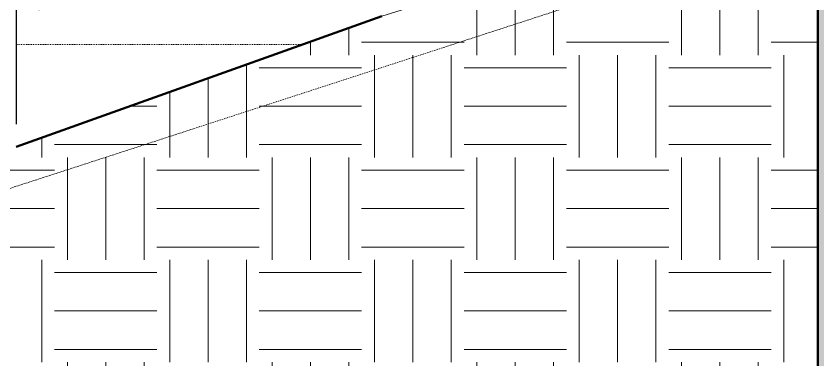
# Model space of a CAD drawing. Header units: inches. Extents: x -675 to 994, y 1246 to 1805.
# Drawn here: x -610.6 to -516.6, y 1246.3 to 1287.3 of the extents above; entities that cross this region are included whole.
import ezdxf

# ---------------------------------------------------------------- set-up
doc = ezdxf.new("R2010")
doc.units = ezdxf.units.IN
doc.header["$MEASUREMENT"] = 0
doc.linetypes.add('ALA - WALL BELOW', pattern=[0.28125, 0.1875, -0.09375])
doc.linetypes.add('Dash 1_16_', pattern=[0.125, 0.0625, -0.0625])
for name, color, linetype, lineweight in [('A-DETL', 90, 'Continuous', 13), ('A-WALL', 113, 'Continuous', 25), ('A-WALL-PATT', 111, 'Continuous', 50), ('C-TOPO', 7, 'Continuous', 13), ('C-TOPO-MINR', 7, 'Dash 1_16_', 13)]:
    doc.layers.add(name, color=color, linetype=linetype, lineweight=lineweight)

msp = doc.modelspace()

# ---------------------------------------------------------------- hatches: boundary and pattern name
at = {"layer": 'A-WALL-PATT', "lineweight": 13}
h = msp.add_hatch(dxfattribs=at)
h.set_pattern_fill('FP_1', color=256, style=0, pattern_type=2)
h.set_pattern_definition([(0, (-18.091, 3444.242), (7.68, 1.92), [0.634, -5.126, 0.634, -5.126, -30.72]), (0, (-18.091, 3444.242), (7.68, 1.92), [-11.52, 0.634, -10.886, 0.634, -5.126, -13.44]), (0, (-18.091, 3444.242), (7.68, 1.92), [-28.8, 0.634, -3.206, 0.634, -8.966]), (120, (-15.211, 3445.202), (-5.5027688, 5.6910751), [0.634, -5.126, 0.634, -5.126, -30.72]), (120, (-15.211, 3445.202), (-5.5027688, 5.6910751), [-11.52, 0.634, -10.886, 0.634, -5.126, -13.44]), (120, (-15.211, 3445.202), (-5.5027688, 5.6910751), [-28.8, 0.634, -3.206, 0.634, -8.966]), (240, (-14.251, 3449.042), (-2.1772312, -7.6110751), [0.634, -5.126, 0.634, -5.126, -30.72]), (240, (-14.251, 3449.042), (-2.1772312, -7.6110751), [-11.52, 0.634, -10.886, 0.634, -5.126, -13.44]), (240, (-14.251, 3449.042), (-2.1772312, -7.6110751), [-28.8, 0.634, -3.206, 0.634, -8.966])])
h.paths.add_polyline_path([(-610.578, 1286.569), (-593.697, 1293.62), (-589.728, 1295.317), (-587.886, 1296), (-578.578, 1296), (-578.578, 1296.24), (-610.578, 1296.24), (-610.578, 1287.58)], flags=0)
at = {"layer": 'A-WALL-PATT', "lineweight": 25}
msp.add_hatch(color=256, dxfattribs=at).paths.add_polyline_path([(-508.578, 1246.311), (-508.578, 1296.24), (-516.578, 1296.24), (-516.578, 1246.311)], flags=0)
at = {"layer": 'C-TOPO'}
h = msp.add_hatch(dxfattribs=at)
h.set_pattern_fill('FP_6', color=256, style=0, pattern_type=2)
h.set_pattern_definition([(0, (-18.091, 3444.242), (12, 12), [12, -12]), (0, (-18.091, 3448.742), (12, 12), [12, -12]), (0, (-18.091, 3453.242), (12, 12), [12, -12]), (90, (-16.591, 3454.742), (-12, 12), [12, -12]), (90, (-12.091, 3454.742), (-12, 12), [12, -12]), (90, (-7.591, 3454.742), (-12, 12), [12, -12])])
h.paths.add_polyline_path([(-649.335, 1246.311), (-632.578, 1246.311), (-632.578, 1262.176), (-650.137, 1254.326), (-668.278, 1247.941), (-671.898, 1246.311), (-669.318, 1246.311)], flags=0)
h.paths.add_polyline_path([(-624.578, 1246.311), (-516.578, 1246.311), (-516.578, 1292.732), (-540.968, 1295.636), (-567.716, 1287.327), (-610.605, 1272), (-624.578, 1265.753), (-624.578, 1261.373)], flags=0)

# ---------------------------------------------------------------- linework, layer by layer
at = {"layer": 'A-DETL', "linetype": 'ALA - WALL BELOW', "lineweight": 18}
msp.add_line((-675.344, 1246.321), (-350.083, 1352.005), dxfattribs=at)
at = {"layer": 'A-WALL'}
msp.add_line((-610.578, 1296.24), (-610.578, 1274.654), dxfattribs=at)
at = {"layer": 'A-WALL', "lineweight": 50}
msp.add_line((-516.578, 1296.24), (-516.578, 1246.311), dxfattribs=at)
at = {"layer": 'C-TOPO'}
for p in [(-540.968, 1295.636), (-610.605, 1272)]:
    msp.add_line(p, (-567.716, 1287.327), dxfattribs=at)
at = {"layer": 'C-TOPO', "lineweight": 50}
msp.add_line((-567.716, 1287.327), (-610.605, 1272), dxfattribs=at)
at = {"layer": 'C-TOPO-MINR'}
for p, q in [((-602.316, 1284), (-610.578, 1284)), ((-590.717, 1284), (-602.316, 1284))]:
    msp.add_line(p, q, dxfattribs=at)
at = {"layer": 'C-TOPO-MINR', "flags": 128}
msp.add_lwpolyline([(-577.025, 1284), (-583.656, 1284), (-590.717, 1284)], dxfattribs=at)

doc.saveas('drawing.dxf')
